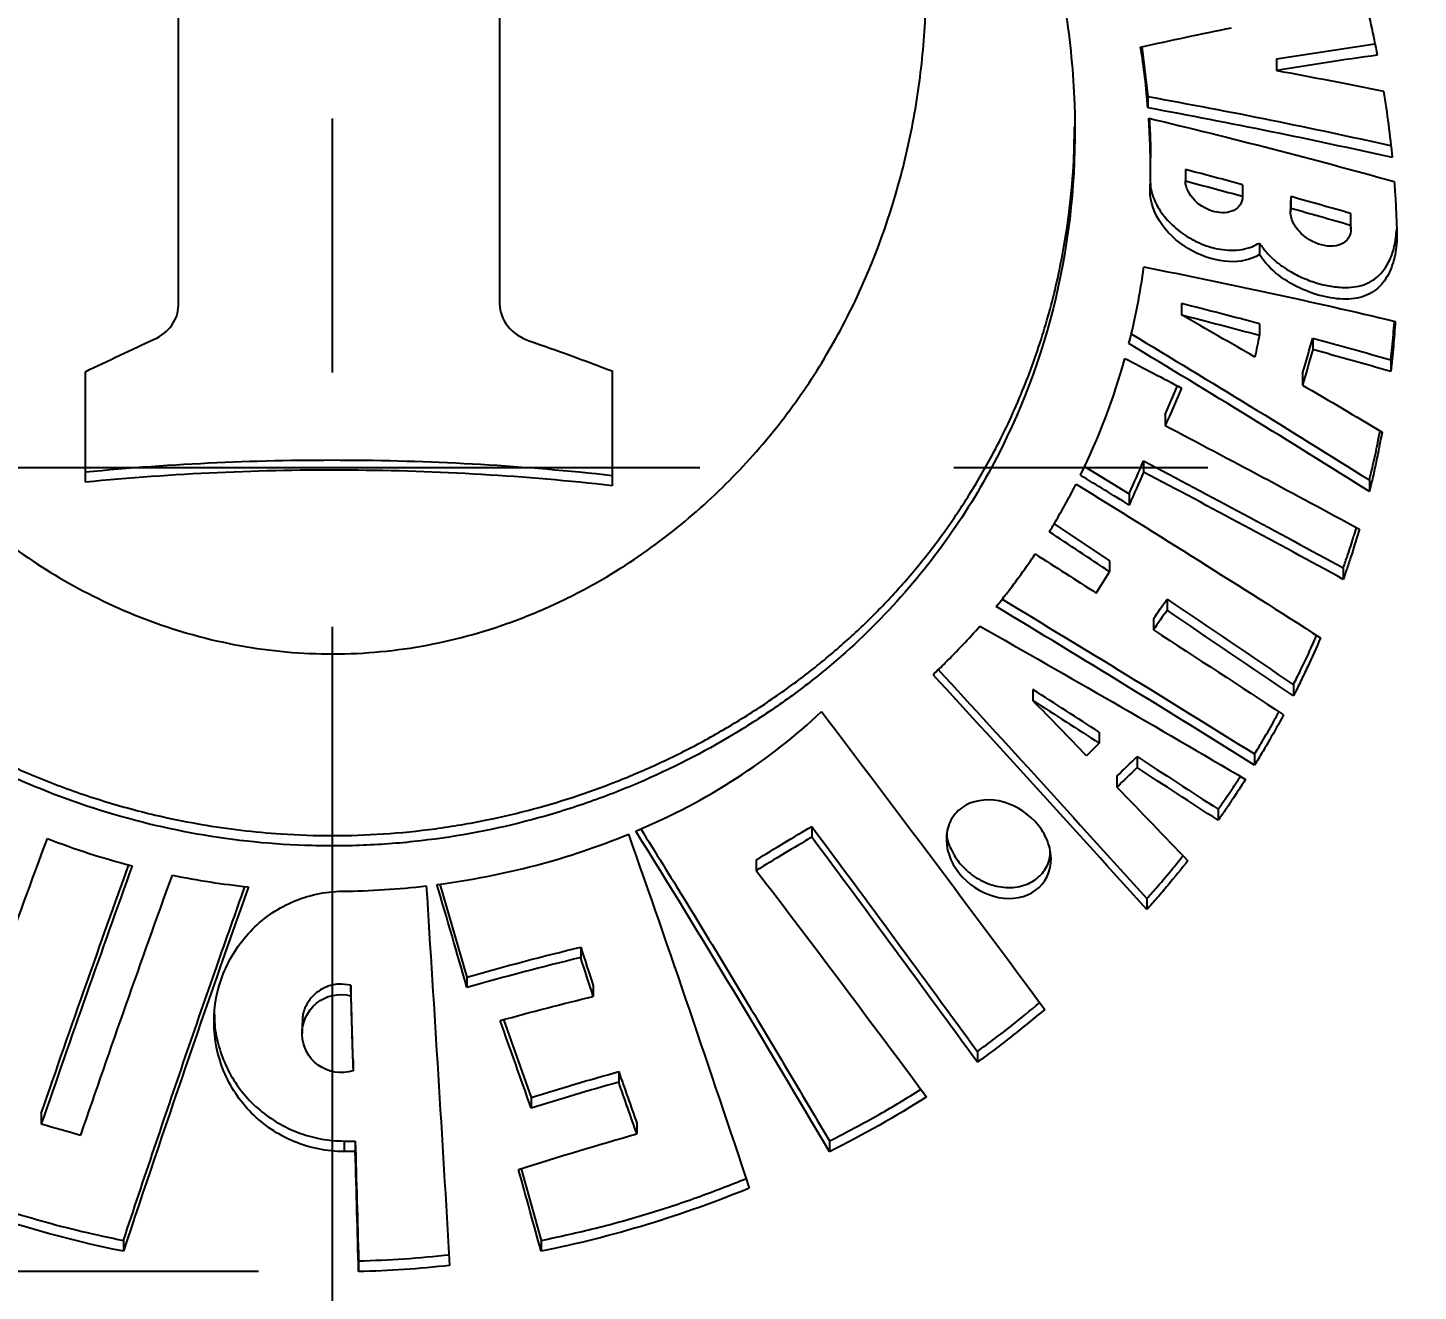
# Model space of a CAD drawing. Header units: millimetres. Extents: x 8 to 586, y 8 to 412.
# Drawn here: x 82.7 to 96.61, y 302.06 to 314.68 of the extents above; entities that cross this region are included whole.
import ezdxf

# ---------------------------------------------------------------- set-up
doc = ezdxf.new("R2010")
doc.units = ezdxf.units.MM
doc.linetypes.add('CENTERX2', pattern=[20.32, 12.7, -2.54, 2.54, -2.54])
for name, color, linetype in [('CENTERLINE', 4, 'CENTERX2'), ('DETAIL', 3, 'Continuous'), ('DIMENSIONS', 2, 'Continuous')]:
    doc.layers.add(name, color=color, linetype=linetype)
doc.layers.add('OUTLINE', color=7, linetype='Continuous', lineweight=25)
doc.styles.add('SLDTEXTSTYLE0', font='TXT', dxfattribs={"width": 0.75})
doc.dimstyles.new('SLDDIMSTYLE6', dxfattribs={"dimtxt": 3.5, "dimasz": 2, "dimexe": 0, "dimexo": 0.0625, "dimgap": 0.875, "dimtad": 1, "dimrnd": 1e-09, "dimzin": 12, "dimdsep": 46, "dimtxsty": 'SLDTEXTSTYLE0', "dimsah": 1, "dimcen": 0.09, "dimadec": 0, "dimazin": 3, "dimtfac": 1, "dimtofl": 0, "dimtmove": 0, "dimatfit": 3, "dimfxl": 0, "dimfrac": 2, "dimtolj": 1, "dimtzin": 12, "dimarcsym": 0})

# ---------------------------------------------------------------- blocks, each defined once
blk = doc.blocks.new('_D_49')
at = {"layer": 'DIMENSIONS'}
for p, q in [((85.013, 302.252), (24.843, 302.252)), ((26.843, 302.252), (26.843, 163.572)), ((50.731, 163.572), (24.843, 163.572))]:
    blk.add_line(p, q, dxfattribs=at)
for points in [[(26.843, 302.252), (26.343, 300.252), (27.343, 300.252)], [(26.843, 163.572), (27.343, 165.572), (26.343, 165.572)]]:
    blk.add_solid(points, dxfattribs=at)
at = {"layer": 'DIMENSIONS', "insert": (22.331, 225.801), "char_height": 3.5, "attachment_point": 1, "rotation": 90, "style": 'SLDTEXTSTYLE0'}
blk.add_mtext('138,68', dxfattribs=at)

msp = doc.modelspace()

# ---------------------------------------------------------------- linework, layer by layer
at = {"layer": 'CENTERLINE'}
for p, q in [((85.74983, 389.97839), (85.74983, 154.93955)), ((36.0848, 310.28953), (136.15575, 310.28953))]:
    msp.add_line(p, q, dxfattribs=at)
at = {"layer": 'DETAIL'}
msp.add_line((85.86856, 303.55799), (85.86856, 303.45204), dxfattribs=at)
at = {"layer": 'OUTLINE'}
for p, q in [((93.84721, 314.49579), (93.90758, 313.99862)), ((95.1935, 314.37546), (96.17519, 314.52646)), ((95.1935, 314.37546), (95.1935, 314.25899)), ((93.90758, 313.99862), (93.90758, 313.8846)), ((93.93263, 313.27345), (93.93263, 313.38694)), ((94.2828, 313.26813), (94.2828, 313.15389)), ((94.85321, 313.11688), (94.85321, 313.00177)), ((95.33329, 312.95912), (95.33329, 312.84345)), ((95.3372, 312.99792), (95.33657, 312.95909)), ((95.3372, 312.99792), (95.3372, 312.88205)), ((95.93402, 312.82969), (95.93402, 312.71286)), ((95.93793, 312.67392), (95.93793, 312.79033)), ((95.02218, 312.53411), (95.02218, 312.41911)), ((94.24431, 311.92869), (94.24431, 311.81534)), ((95.02218, 311.72678), (95.02218, 311.61236)), ((95.55483, 311.58358), (95.55483, 311.46842)), ((96.33666, 311.36612), (96.33666, 311.24981)), ((95.45459, 311.22841), (95.45459, 311.1137)), ((94.08044, 310.82134), (94.20419, 311.10482)), ((94.08044, 310.82134), (94.08044, 310.70895)), ((93.27255, 310.29936), (93.71906, 310.02617)), ((93.86411, 310.35626), (93.86411, 310.24446)), ((96.1223, 310.16526), (96.1223, 310.05042)), ((93.71906, 310.02617), (93.71906, 309.91477)), ((92.96861, 309.72684), (93.52331, 309.35851)), ((93.52331, 309.35851), (93.52331, 309.24775)), ((95.86085, 309.28583), (95.86085, 309.17217)), ((94.09834, 308.97364), (94.09834, 308.86247)), ((93.96171, 308.77757), (93.96171, 308.66668)), ((92.75717, 308.06976), (92.75717, 307.96044)), ((95.36194, 308.11856), (95.36194, 308.00651)), ((93.42006, 307.64455), (93.42006, 307.53483)), ((93.79788, 307.40074), (93.79788, 307.2908)), ((94.97433, 307.42657), (94.97433, 307.31546)), ((93.59754, 307.2041), (93.59754, 307.09444)), ((94.60901, 306.87403), (94.60901, 306.76363)), ((90.54497, 306.70169), (90.54497, 306.59435)), ((89.98972, 306.36773), (89.98972, 306.26136)), ((86.8257, 306.12602), (87.09654, 305.19672)), ((93.8965, 305.98072), (93.8965, 305.87137)), ((88.23393, 305.49643), (88.23393, 305.3916)), ((85.93547, 305.11427), (85.93547, 305.00992)), ((87.09654, 305.19672), (87.09654, 305.09223)), ((88.35971, 305.10877), (88.35971, 305.00358)), ((85.44743, 304.7368), (85.44743, 304.63215)), ((87.46217, 304.77116), (87.73901, 303.99284)), ((92.2019, 304.45361), (92.2019, 304.34545)), ((85.957, 304.36462), (85.957, 304.25954)), ((88.61416, 304.25178), (88.61416, 304.14581)), ((87.73901, 303.99284), (87.73901, 303.88703)), ((82.83957, 303.83477), (82.83957, 303.72844)), ((88.79557, 303.73541), (88.79557, 303.62893)), ((85.97985, 303.55745), (85.97985, 303.45151)), ((90.72107, 303.55835), (90.72107, 303.45044)), ((87.63948, 303.28092), (87.83826, 302.56363)), ((83.6614, 302.56363), (83.6614, 302.45634)), ((87.83826, 302.56363), (87.83826, 302.45634)), ((86.01315, 302.35965), (86.01315, 302.25225))]:
    msp.add_line(p, q, dxfattribs=at)
for points, knots in [([(84.2107, 311.90843), (84.2107, 313.15167), (84.2107, 314.33632), (84.2107, 316.5896), (84.2107, 317.65935), (84.2107, 318.66902)], [0, 0, 0, 0, 0.5, 0.5, 1, 1, 1, 1]), ([(92.10708, 317.65626), (92.44599, 317.05273), (92.69767, 316.43462), (92.96216, 315.4956), (93.03128, 315.17987), (93.13087, 314.54696), (93.16077, 314.2338), (93.1938, 313.30358), (93.14112, 312.69578), (92.8801, 311.50024), (92.67616, 310.93227), (92.25616, 310.12116), (92.09692, 309.8577), (91.73616, 309.3454), (91.53425, 309.09672), (91.09541, 308.62905), (90.85737, 308.40827), (90.46994, 308.0989), (90.33568, 307.99922), (90.05571, 307.80504), (89.90949, 307.71056), (89.45954, 307.44106), (89.14319, 307.27874), (88.64205, 307.06465), (88.47055, 306.99821), (88.11805, 306.87608), (87.93647, 306.8203), (87.38868, 306.67378), (87.01595, 306.60232), (86.44527, 306.53647), (86.2531, 306.52144), (85.86472, 306.50588), (85.66821, 306.50546), (85.08679, 306.52622), (84.70521, 306.56895), (83.95368, 306.70926), (83.58212, 306.80798), (82.87882, 307.04899), (82.54329, 307.19171), (81.90227, 307.51681), (81.60066, 307.69749), (81.04109, 308.08339), (80.78136, 308.28909), (80.29713, 308.7347), (80.07693, 308.96966), (79.67762, 309.45841), (79.4981, 309.71262), (79.17658, 310.23971), (79.03421, 310.51352), (78.66496, 311.35737), (78.499, 311.93886), (78.36086, 312.84256), (78.33353, 313.15068), (78.31759, 313.77031), (78.32879, 314.08092), (78.41893, 315.01559), (78.55345, 315.64266), (78.98861, 316.90238), (79.2831, 317.51736), (79.66383, 318.10583)], [0, 0, 0, 0, 0.0625, 0.0625, 0.09375, 0.09375, 0.125, 0.125, 0.1875, 0.1875, 0.25, 0.25, 0.28125, 0.28125, 0.3125, 0.3125, 0.34375, 0.34375, 0.359375, 0.359375, 0.375, 0.375, 0.40625, 0.40625, 0.421875, 0.421875, 0.4375, 0.4375, 0.46875, 0.46875, 0.484375, 0.484375, 0.5, 0.5, 0.53125, 0.53125, 0.5625, 0.5625, 0.59375, 0.59375, 0.625, 0.625, 0.65625, 0.65625, 0.6875, 0.6875, 0.71875, 0.71875, 0.75, 0.75, 0.8125, 0.8125, 0.84375, 0.84375, 0.875, 0.875, 0.9375, 0.9375, 1, 1, 1, 1]), ([(80.31596, 318.03256), (80.13472, 317.54587), (80.00623, 317.05541), (79.83963, 316.07295), (79.80168, 315.58073), (79.81187, 314.8416), (79.82669, 314.59455), (79.87873, 314.10787), (79.91592, 313.86732), (80.0612, 313.15397), (80.20251, 312.6893), (80.58573, 311.78337), (80.8302, 311.33932), (81.27644, 310.72155), (81.43882, 310.52244), (81.79577, 310.13521), (81.99179, 309.94644), (82.41382, 309.59183), (82.6396, 309.42578), (83.12571, 309.12085), (83.389, 308.98076), (83.94159, 308.74319), (84.2302, 308.6454), (84.68431, 308.5357), (84.84015, 308.50526), (85.15152, 308.45918), (85.46394, 308.42739), (85.77846, 308.42426), (86.09405, 308.43574), (86.25346, 308.44894), (86.72454, 308.50993), (87.02776, 308.57828), (87.46801, 308.71737), (87.61301, 308.77019), (87.89292, 308.88529), (88.02829, 308.94764), (88.42196, 309.14747), (88.66793, 309.29765), (89.13134, 309.62643), (89.3459, 309.80323), (89.73951, 310.17065), (89.91991, 310.36229), (90.25243, 310.7591), (90.40517, 310.96523), (90.6822, 311.38988), (90.80604, 311.60684), (91.1388, 312.26988), (91.30943, 312.72794), (91.49756, 313.43685), (91.54895, 313.67776), (91.62821, 314.16131), (91.65621, 314.40408), (91.70664, 315.13536), (91.69585, 315.62687), (91.58285, 316.61767), (91.48013, 317.11702), (91.32805, 317.60859)], [0, 0, 0, 0, 0.0625, 0.0625, 0.125, 0.125, 0.15625, 0.15625, 0.1875, 0.1875, 0.25, 0.25, 0.3125, 0.3125, 0.34375, 0.34375, 0.375, 0.375, 0.40625, 0.40625, 0.4375, 0.4375, 0.46875, 0.46875, 0.484375, 0.484375, 0.5, 0.515625, 0.515625, 0.53125, 0.53125, 0.5625, 0.5625, 0.578125, 0.578125, 0.59375, 0.59375, 0.625, 0.625, 0.65625, 0.65625, 0.6875, 0.6875, 0.71875, 0.71875, 0.75, 0.75, 0.8125, 0.8125, 0.84375, 0.84375, 0.875, 0.875, 0.9375, 0.9375, 1, 1, 1, 1]), ([(93.90758, 313.99862), (94.31979, 313.92183), (95.13928, 313.76918), (95.93747, 313.59546), (96.33417, 313.50911)], [0, 0, 0, 0, 0.50300639, 1, 1, 1, 1]), ([(78.32397, 313.76669), (78.32369, 313.75654), (78.31892, 313.58959), (78.33671, 313.26963), (78.38051, 312.79723), (78.46015, 312.32077), (78.57387, 311.84136), (78.72261, 311.36658), (78.90751, 310.89795), (79.12996, 310.43735), (79.40156, 309.9683), (79.72943, 309.49589), (80.07981, 309.07582), (80.42133, 308.72529), (80.74001, 308.43677), (81.09828, 308.15084), (81.50058, 307.86971), (81.9548, 307.5951), (82.44264, 307.34457), (82.95846, 307.12427), (83.49464, 306.9399), (83.99009, 306.80851), (84.43981, 306.71922), (84.83753, 306.66131), (85.27448, 306.62066), (85.74957, 306.60503), (86.26523, 306.62197), (86.78228, 306.67416), (87.28476, 306.75924), (87.76433, 306.87291), (88.22314, 307.01166), (88.66978, 307.17726), (89.11065, 307.37177), (89.53891, 307.59317), (89.95473, 307.84203), (90.34787, 308.11119), (90.71214, 308.3956), (91.04647, 308.6941), (91.35206, 309.00465), (91.63641, 309.33277), (91.89858, 309.67745), (92.13801, 310.03767), (92.38694, 310.46884), (92.62944, 310.97627), (92.84866, 311.56846), (93.01442, 312.1813), (93.11523, 312.76257), (93.16654, 313.26852), (93.17142, 313.56491), (93.17359, 313.69631)], [0, 0, 0, 0, 0.00142619, 0.02347408, 0.04550776, 0.06913642, 0.09278265, 0.11641049, 0.14074438, 0.16509884, 0.18942986, 0.21747907, 0.24552568, 0.26471197, 0.28391289, 0.30309599, 0.32513095, 0.34716365, 0.36978659, 0.39240679, 0.4144787, 0.43654837, 0.45182438, 0.46711749, 0.48239241, 0.50165311, 0.5209138, 0.54078655, 0.56066012, 0.57916778, 0.59767649, 0.61664304, 0.63561095, 0.65573289, 0.6758565, 0.69640321, 0.71695216, 0.73661853, 0.75630256, 0.77597184, 0.79620283, 0.81644909, 0.83668217, 0.8667101, 0.89673959, 0.92740557, 0.95807212, 0.98141287, 1, 1, 1, 1]), ([(93.92945, 313.05686), (93.93298, 313.17648), (93.93357, 313.29667), (93.93123, 313.4173), (93.93005, 313.47771), (93.92814, 313.53824), (93.92549, 313.59887), (93.92284, 313.65953), (93.91944, 313.7203), (93.91531, 313.78116)], [0, 0, 0, 0, 0.000449270436, 0.000449270436, 0.000449270436, 0.000674211254, 0.000674211254, 0.000674211254, 0.000899247212, 0.000899247212, 0.000899247212, 0.000899247212]), ([(93.92035, 313.77991), (93.92492, 313.69704), (93.93218, 313.56555), (93.93225, 313.43516), (93.93228, 313.38694)], [0, 0, 0, 0, 0.63023037, 1, 1, 1, 1]), ([(93.93022, 313.15828), (93.93083, 313.13671), (93.93217, 313.08952), (93.95111, 313.01323), (93.98358, 312.93302), (94.02877, 312.85449), (94.08525, 312.77995), (94.15273, 312.70908), (94.23003, 312.64431), (94.31844, 312.58507), (94.41464, 312.53532), (94.52006, 312.4954), (94.62915, 312.46949), (94.74135, 312.45896), (94.84947, 312.46698), (94.94569, 312.49147), (94.99828, 312.52079), (95.02218, 312.53411)], [0, 0, 0, 0, 0.04896783, 0.10709296, 0.16519205, 0.2233053, 0.28210888, 0.3409354, 0.40442959, 0.46794996, 0.53853658, 0.60914614, 0.68723273, 0.76532695, 0.84817359, 0.9309942, 1, 1, 1, 1]), ([(94.85321, 313.00177), (94.85321, 312.93718), (94.81849, 312.88677), (94.71456, 312.83337), (94.64534, 312.82906), (94.50479, 312.86361), (94.43146, 312.90341), (94.31965, 313.01549), (94.2828, 313.08904), (94.2828, 313.15389)], [0, 0, 0, 0, 0.25, 0.25, 0.5, 0.5, 0.75, 0.75, 1, 1, 1, 1]), ([(96.37052, 313.14825), (96.37411, 313.10047), (96.37737, 313.05275), (96.38029, 313.00508), (96.38469, 312.93356), (96.38834, 312.86217), (96.39124, 312.79091), (96.39416, 312.71964), (96.39633, 312.6485), (96.39776, 312.5775)], [0, 0, 0, 0, 0.000177953418, 0.000177953418, 0.000177953418, 0.000444969993, 0.000444969993, 0.000444969993, 0.000712069902, 0.000712069902, 0.000712069902, 0.000712069902]), ([(95.02218, 312.41911), (94.85386, 312.31167), (94.59035, 312.32678), (94.23681, 312.51625), (94.12763, 312.60712), (93.97088, 312.82249), (93.92619, 312.94633), (93.92945, 313.05686)], [0, 0, 0, 0, 0.5, 0.5, 0.75, 0.75, 1, 1, 1, 1]), ([(95.93402, 312.71286), (95.94916, 312.63383), (95.91779, 312.56814), (95.80405, 312.49856), (95.72471, 312.49299), (95.56248, 312.5353), (95.47695, 312.58509), (95.38536, 312.68866), (95.36089, 312.72834), (95.33312, 312.80768), (95.32977, 312.84738), (95.3372, 312.88205)], [0, 0, 0, 0, 0.25, 0.25, 0.5, 0.5, 0.75, 0.75, 0.875, 0.875, 1, 1, 1, 1]), ([(95.93575, 312.79057), (95.93653, 312.79413), (95.93913, 312.80605), (95.93612, 312.81994), (95.93402, 312.82969)], [0, 0, 0, 0, 0.29808406, 1, 1, 1, 1]), ([(95.02218, 312.53411), (95.0427, 312.50483), (95.08377, 312.44622), (95.162, 312.36883), (95.24732, 312.30128), (95.3536, 312.23365), (95.48105, 312.17167), (95.62793, 312.12198), (95.77418, 312.09269), (95.90578, 312.08636), (96.01889, 312.10057), (96.11237, 312.13178), (96.19131, 312.18249), (96.26625, 312.25799), (96.32863, 312.36283), (96.37903, 312.50556), (96.38948, 312.61596), (96.39524, 312.67687)], [0, 0, 0, 0, 0.04853306, 0.0971409, 0.14514134, 0.19319053, 0.26653105, 0.33994344, 0.41473816, 0.48947531, 0.54786395, 0.60618053, 0.66453308, 0.72295307, 0.80860029, 0.89440274, 1, 1, 1, 1]), ([(96.39776, 312.5775), (96.39488, 312.50285), (96.38454, 312.43188), (96.34842, 312.29748), (96.32221, 312.23365), (96.25059, 312.12218), (96.20402, 312.07332), (96.08924, 312.00324), (96.01909, 311.98256), (95.79271, 311.96277), (95.61988, 311.99824), (95.37254, 312.1072), (95.2916, 312.15319), (95.14018, 312.2701), (95.07198, 312.34013), (95.02218, 312.41911)], [0, 0, 0, 0, 0.125, 0.125, 0.25, 0.25, 0.375, 0.375, 0.5, 0.5, 0.75, 0.75, 0.875, 0.875, 1, 1, 1, 1]), ([(83.96975, 311.57159), (84.04106, 311.60404), (84.10205, 311.65321), (84.18711, 311.77141), (84.2107, 311.8403), (84.2107, 311.90843)], [0, 0, 0, 0, 0.5, 0.5, 1, 1, 1, 1]), ([(87.42262, 311.92512), (87.42262, 311.84739), (87.45183, 311.76961), (87.55812, 311.63775), (87.63328, 311.58621), (87.7181, 311.55693)], [0, 0, 0, 0, 0.5, 0.5, 1, 1, 1, 1]), ([(93.73889, 311.62691), (94.13488, 311.38779), (94.93445, 310.90497), (95.72386, 310.41338), (96.1223, 310.16526)], [0, 0, 0, 0, 0.49525909, 1, 1, 1, 1]), ([(96.33666, 311.36612), (96.34546, 311.44942), (96.35865, 311.57439), (96.36946, 311.70358), (96.37257, 311.74924), (96.37281, 311.75288)], [0, 0, 0, 0, 0.64782317, 0.97185854, 1, 1, 1, 1]), ([(96.38069, 311.7511), (96.37547, 311.66711), (96.3692, 311.58333), (96.36186, 311.4998), (96.35819, 311.45802), (96.35426, 311.41629), (96.35006, 311.37463), (96.34586, 311.33296), (96.34139, 311.29135), (96.33666, 311.24981)], [0, 0, 0, 0, 0.000321366068, 0.000321366068, 0.000321366068, 0.000482104438, 0.000482104438, 0.000482104438, 0.000642859743, 0.000642859743, 0.000642859743, 0.000642859743]), ([(96.1223, 310.16526), (96.13411, 310.21451), (96.16363, 310.33767), (96.19937, 310.50134), (96.22091, 310.61632), (96.22844, 310.6565)], [0, 0, 0, 0, 0.3024455, 0.75626453, 1, 1, 1, 1]), ([(96.24827, 310.64478), (96.23043, 310.54499), (96.21102, 310.44557), (96.19003, 310.34653), (96.17953, 310.29699), (96.16864, 310.24754), (96.15735, 310.19819), (96.14606, 310.14884), (96.13438, 310.09958), (96.1223, 310.05042)], [0, 0, 0, 0, 0.000391827866, 0.000391827866, 0.000391827866, 0.000587839895, 0.000587839895, 0.000587839895, 0.000783882152, 0.000783882152, 0.000783882152, 0.000783882152]), ([(83.28021, 310.24602), (84.15577, 310.33101), (85.03325, 310.37022), (86.35229, 310.36188), (86.79244, 310.34786), (87.6737, 310.29686), (88.11481, 310.25979), (88.55034, 310.21169)], [0, 0, 0, 0, 0.5, 0.5, 0.75, 0.75, 1, 1, 1, 1]), ([(88.55034, 310.10812), (87.67993, 310.20574), (86.80492, 310.25726), (85.48562, 310.2664), (85.04471, 310.25804), (84.16058, 310.21794), (83.71784, 310.18612), (83.28021, 310.14298)], [0, 0, 0, 0, 0.5, 0.5, 0.75, 0.75, 1, 1, 1, 1]), ([(92.92124, 309.64797), (92.94518, 309.68695), (92.9687, 309.72611), (92.9918, 309.76544), (93.02646, 309.82449), (93.06018, 309.88394), (93.09293, 309.94378), (93.12571, 310.00365), (93.15754, 310.06393), (93.1884, 310.12457)], [0, 0, 0, 0, 0.000172496859, 0.000172496859, 0.000172496859, 0.000431399265, 0.000431399265, 0.000431399265, 0.000690452807, 0.000690452807, 0.000690452807, 0.000690452807]), ([(95.86085, 309.28583), (95.87523, 309.32744), (95.91118, 309.43148), (95.95513, 309.56615), (95.98296, 309.65965), (95.99199, 309.68999)], [0, 0, 0, 0, 0.31044143, 0.77622253, 1, 1, 1, 1]), ([(96.02159, 309.67407), (95.99718, 309.58983), (95.97158, 309.50588), (95.9448, 309.42225), (95.9314, 309.38042), (95.91771, 309.33866), (95.90372, 309.29698), (95.88972, 309.2553), (95.87543, 309.21369), (95.86085, 309.17217)], [0, 0, 0, 0, 0.000339487535, 0.000339487535, 0.000339487535, 0.000509296213, 0.000509296213, 0.000509296213, 0.000679125014, 0.000679125014, 0.000679125014, 0.000679125014]), ([(92.39018, 308.8998), (92.42488, 308.94244), (92.45901, 308.98539), (92.49255, 309.02864), (92.54291, 309.09357), (92.59196, 309.15918), (92.6397, 309.22543), (92.68748, 309.29173), (92.73395, 309.35868), (92.7791, 309.42624)], [0, 0, 0, 0, 0.000202802729, 0.000202802729, 0.000202802729, 0.000507285398, 0.000507285398, 0.000507285398, 0.000812034281, 0.000812034281, 0.000812034281, 0.000812034281]), ([(92.44881, 308.97359), (92.86194, 308.72367), (93.7079, 308.21192), (94.54569, 307.69238), (94.97433, 307.42657)], [0, 0, 0, 0, 0.48836507, 1, 1, 1, 1]), ([(91.75762, 308.21889), (91.79893, 308.25795), (91.83968, 308.29739), (91.87984, 308.3372), (91.94015, 308.39697), (91.99917, 308.45757), (92.05687, 308.51895), (92.11463, 308.58039), (92.17109, 308.64262), (92.22622, 308.7056)], [0, 0, 0, 0, 0.000203957427, 0.000203957427, 0.000203957427, 0.000510209513, 0.000510209513, 0.000510209513, 0.000816762476, 0.000816762476, 0.000816762476, 0.000816762476]), ([(95.36194, 308.11856), (95.386, 308.16657), (95.44616, 308.28663), (95.52412, 308.45097), (95.57529, 308.56807), (95.59445, 308.61193)], [0, 0, 0, 0, 0.29419974, 0.73567539, 1, 1, 1, 1]), ([(95.63339, 308.58724), (95.59162, 308.48949), (95.54812, 308.39223), (95.5029, 308.29547), (95.48028, 308.24706), (95.45722, 308.19877), (95.43373, 308.15062), (95.41023, 308.10245), (95.3863, 308.05442), (95.36194, 308.00651)], [0, 0, 0, 0, 0.000407337663, 0.000407337663, 0.000407337663, 0.000611126988, 0.000611126988, 0.000611126988, 0.000814954063, 0.000814954063, 0.000814954063, 0.000814954063]), ([(91.81033, 308.26992), (92.15043, 307.89951), (92.84828, 307.13945), (93.54125, 306.37343), (93.8965, 305.98072)], [0, 0, 0, 0, 0.48734343, 1, 1, 1, 1]), ([(88.78535, 306.65476), (89.14746, 306.80809), (89.4823, 306.98508), (90.1011, 307.38369), (90.38495, 307.60444), (90.6425, 307.85145)], [0, 0, 0, 0, 0.5, 0.5, 1, 1, 1, 1]), ([(94.97433, 307.42657), (94.99955, 307.46807), (95.06262, 307.57184), (95.14417, 307.71194), (95.19836, 307.8112), (95.21796, 307.84712)], [0, 0, 0, 0, 0.2983932, 0.74613556, 1, 1, 1, 1]), ([(95.26322, 307.8176), (95.21786, 307.73304), (95.17111, 307.64892), (95.12298, 307.56525), (95.0989, 307.52339), (95.07447, 307.48165), (95.0497, 307.44002), (95.02492, 307.39838), (94.9998, 307.35686), (94.97433, 307.31546)], [0, 0, 0, 0, 0.0003624595, 0.0003624595, 0.0003624595, 0.000543780707, 0.000543780707, 0.000543780707, 0.00072513062, 0.00072513062, 0.00072513062, 0.00072513062]), ([(94.60901, 306.87403), (94.63276, 306.90778), (94.69213, 306.99217), (94.76662, 307.10156), (94.81594, 307.17771), (94.83191, 307.20237)], [0, 0, 0, 0, 0.3106491, 0.77674236, 1, 1, 1, 1]), ([(94.88429, 307.17187), (94.84037, 307.10314), (94.79548, 307.03476), (94.74961, 306.96673), (94.72667, 306.9327), (94.70348, 306.89876), (94.68005, 306.86491), (94.65661, 306.83106), (94.63293, 306.7973), (94.60901, 306.76363)], [0, 0, 0, 0, 0.000303104492, 0.000303104492, 0.000303104492, 0.000454714408, 0.000454714408, 0.000454714408, 0.000606342402, 0.000606342402, 0.000606342402, 0.000606342402]), ([(92.41457, 306.9566), (92.54832, 306.93047), (92.67707, 306.85855), (92.82366, 306.70275), (92.86363, 306.64398), (92.92028, 306.51776), (92.9363, 306.4511), (92.94109, 306.25663), (92.88292, 306.13607), (92.68407, 305.99199), (92.54758, 305.96827), (92.28105, 306.01822), (92.14968, 306.09139), (91.95676, 306.29794), (91.8943, 306.43473), (91.88969, 306.63011), (91.90264, 306.69396), (91.95611, 306.80554), (91.99641, 306.85321), (92.14604, 306.96066), (92.28082, 306.98273), (92.41457, 306.9566)], [0, 0, 0, 0, 0.125, 0.125, 0.1875, 0.1875, 0.25, 0.25, 0.375, 0.375, 0.5, 0.5, 0.625, 0.625, 0.75, 0.75, 0.8125, 0.8125, 0.875, 0.875, 1, 1, 1, 1]), ([(88.83545, 306.67843), (88.98191, 306.44252), (89.29156, 305.94377), (89.76014, 305.17258), (90.24256, 304.36869), (90.56156, 303.82846), (90.72107, 303.55835)], [0, 0, 0, 0, 0.229995098, 0.486263612, 0.743128866, 1, 1, 1, 1]), ([(90.54497, 306.70169), (90.82282, 306.32928), (91.09933, 305.95507), (91.65154, 305.20558), (91.92701, 304.82997), (92.2019, 304.45361)], [0, 0, 0, 0, 0.5, 0.5, 1, 1, 1, 1]), ([(91.89487, 306.63234), (91.89478, 306.63056), (91.89227, 306.57844), (91.93562, 306.46863), (92.00944, 306.34654), (92.09465, 306.25942), (92.16987, 306.20064), (92.25442, 306.15201), (92.34536, 306.11615), (92.44047, 306.0947), (92.53454, 306.08936), (92.62582, 306.10034), (92.70807, 306.12664), (92.78105, 306.16752), (92.84025, 306.2191), (92.88589, 306.28117), (92.92343, 306.35556), (92.92812, 306.41596), (92.93074, 306.44963)], [0, 0, 0, 0, 0.00363493, 0.10685887, 0.21581545, 0.27353243, 0.33275111, 0.39369442, 0.45633064, 0.51849766, 0.58254705, 0.64321875, 0.70586257, 0.76302687, 0.82208656, 0.87549434, 0.93060064, 1, 1, 1, 1]), ([(93.8965, 305.98072), (93.93194, 306.02082), (94.02055, 306.12108), (94.14155, 306.2638), (94.22452, 306.36752), (94.25802, 306.4094)], [0, 0, 0, 0, 0.284335, 0.711034815, 1, 1, 1, 1]), ([(94.30628, 306.35935), (94.24113, 306.2767), (94.17441, 306.19468), (94.10615, 306.11338), (94.07199, 306.07269), (94.03744, 306.03218), (94.00251, 305.99185), (93.96756, 305.95151), (93.93223, 305.91135), (93.8965, 305.87137)], [0, 0, 0, 0, 0.000381279176, 0.000381279176, 0.000381279176, 0.000572048749, 0.000572048749, 0.000572048749, 0.000762859377, 0.000762859377, 0.000762859377, 0.000762859377]), ([(82.83957, 303.83477), (82.98963, 304.26777), (83.27898, 305.10262), (83.57334, 305.92284), (83.71503, 306.31765)], [0, 0, 0, 0, 0.51864829, 1, 1, 1, 1]), ([(89.98972, 306.26136), (90.27653, 305.88794), (90.56121, 305.51195), (91.12833, 304.75726), (91.41117, 304.37905), (91.69342, 304.00013)], [0, 0, 0, 0, 0.5, 0.5, 1, 1, 1, 1]), ([(83.6614, 302.56363), (83.76371, 302.87036), (83.96834, 303.48382), (84.27949, 304.39692), (84.58188, 305.27134), (84.78199, 305.83643), (84.87621, 306.1025)], [0, 0, 0, 0, 0.256621091, 0.513238009, 0.770805989, 1, 1, 1, 1]), ([(85.86856, 303.45204), (85.78143, 303.45233), (85.69584, 303.46118), (85.52761, 303.49522), (85.44406, 303.52086), (85.20651, 303.62028), (85.06213, 303.7179), (84.82437, 303.95692), (84.72921, 304.10031), (84.60192, 304.40772), (84.56843, 304.57454), (84.56653, 304.90667), (84.59778, 305.07345), (84.72134, 305.38527), (84.81274, 305.52913), (85.04812, 305.77606), (85.18862, 305.8757), (85.50481, 306.01526), (85.6745, 306.05256), (85.84879, 306.05458)], [0, 0, 0, 0, 0.0625, 0.0625, 0.125, 0.125, 0.25, 0.25, 0.375, 0.375, 0.5, 0.5, 0.625, 0.625, 0.75, 0.75, 0.875, 0.875, 1, 1, 1, 1]), ([(85.93547, 305.11427), (85.89355, 305.12119), (85.80972, 305.13503), (85.68407, 305.10306), (85.57477, 305.03537), (85.49403, 304.93451), (85.44976, 304.82947), (85.45227, 304.76129), (85.45317, 304.73672)], [0, 0, 0, 0, 0.17545812, 0.35091693, 0.52692745, 0.70748306, 0.8945914, 1, 1, 1, 1]), ([(85.957, 304.25954), (85.83968, 304.22207), (85.70685, 304.24433), (85.51033, 304.38707), (85.45076, 304.50371), (85.44439, 304.73931), (85.49789, 304.85925), (85.68464, 305.01163), (85.81615, 305.04149), (85.93547, 305.00992)], [0, 0, 0, 0, 0.25, 0.25, 0.5, 0.5, 0.75, 0.75, 1, 1, 1, 1]), ([(84.5727, 304.82471), (84.57234, 304.7905), (84.57119, 304.68185), (84.61126, 304.49928), (84.68994, 304.28783), (84.80792, 304.09171), (84.95551, 303.92168), (85.13175, 303.77868), (85.32554, 303.67007), (85.53574, 303.59581), (85.71819, 303.56241), (85.83053, 303.55911), (85.86856, 303.55799)], [0, 0, 0, 0, 0.05193597, 0.1649881, 0.2813843, 0.39318905, 0.50840131, 0.61734277, 0.72963632, 0.83533441, 0.94424153, 1, 1, 1, 1]), ([(92.2019, 304.45361), (92.26006, 304.4962), (92.37639, 304.58137), (92.58604, 304.74248), (92.73249, 304.86447), (92.82451, 304.94111)], [0, 0, 0, 0, 0.27096732, 0.54193427, 1, 1, 1, 1]), ([(92.87469, 304.87375), (92.7675, 304.78239), (92.65784, 304.6926), (92.54581, 304.60458), (92.48971, 304.5605), (92.43299, 304.51686), (92.37569, 304.47367), (92.31836, 304.43047), (92.26042, 304.38772), (92.2019, 304.34545)], [0, 0, 0, 0, 0.000481651096, 0.000481651096, 0.000481651096, 0.000722816594, 0.000722816594, 0.000722816594, 0.000964090378, 0.000964090378, 0.000964090378, 0.000964090378]), ([(90.72107, 303.55835), (90.80546, 303.60127), (90.97423, 303.6871), (91.28294, 303.85589), (91.49982, 303.98964), (91.63767, 304.07466)], [0, 0, 0, 0, 0.26705564, 0.5341078, 1, 1, 1, 1]), ([(83.6614, 302.45634), (83.09158, 302.56992), (82.53702, 302.72788), (81.47237, 303.11647), (80.96717, 303.34362), (80.48773, 303.6008)], [0, 0, 0, 0, 0.5, 0.5, 1, 1, 1, 1]), ([(80.52454, 303.68996), (80.63664, 303.63151), (80.87329, 303.50811), (81.24814, 303.33368), (81.64547, 303.16456), (82.0443, 303.01241), (82.44307, 302.8767), (82.8415, 302.7574), (83.24732, 302.65099), (83.52337, 302.59275), (83.6614, 302.56363)], [0, 0, 0, 0, 0.11749694, 0.24805419, 0.37834166, 0.50892745, 0.63115952, 0.75339056, 0.87669575, 1, 1, 1, 1]), ([(87.83826, 302.56363), (88.02105, 302.60286), (88.38664, 302.68132), (88.91573, 302.83144), (89.41826, 302.99642), (89.73467, 303.12142), (89.88789, 303.18195)], [0, 0, 0, 0, 0.25815028, 0.51629708, 0.76577857, 1, 1, 1, 1])]:
    msp.add_open_spline(points, degree=3, knots=knots, dxfattribs=at)
for points in [[(87.42262, 317.12207), (87.42262, 315.51686), (87.42262, 313.78522), (87.42262, 311.92512)], [(96.06592, 315.01976), (96.11663, 314.81664), (96.16149, 314.61398), (96.20059, 314.41179)], [(93.83369, 314.49294), (94.13929, 314.56045), (94.44278, 314.62444), (94.74415, 314.68493)], [(93.90758, 313.8846), (93.8911, 314.08662), (93.8665, 314.28939), (93.83369, 314.49294)], [(96.20059, 314.41179), (95.86784, 314.36525), (95.53215, 314.31432), (95.1935, 314.25899)], [(95.1935, 314.25899), (95.55347, 314.19282), (95.91035, 314.12368), (96.26422, 314.05162)], [(96.26422, 314.05162), (96.29978, 313.82926), (96.32829, 313.60796), (96.34983, 313.38761)], [(96.34983, 313.38761), (95.55009, 313.56738), (94.73622, 313.73326), (93.90758, 313.8846)], [(93.91531, 313.78116), (94.74784, 313.58337), (95.56593, 313.37211), (96.37052, 313.14825)], [(94.85321, 313.11688), (94.66376, 313.16795), (94.47362, 313.21838), (94.2828, 313.26813)], [(94.2828, 313.15389), (94.47362, 313.10385), (94.66377, 313.05313), (94.85321, 313.00177)], [(95.93402, 312.82969), (95.73587, 312.88647), (95.53692, 312.94256), (95.3372, 312.99792)], [(95.3372, 312.88205), (95.53693, 312.82637), (95.73587, 312.76996), (95.93402, 312.71286)], [(93.71666, 311.52799), (93.78082, 311.77984), (93.83074, 312.03573), (93.86636, 312.29514)], [(93.86636, 312.29514), (94.71798, 312.12719), (95.55584, 311.9456), (96.38069, 311.7511)], [(95.02218, 311.72678), (94.76405, 311.7952), (94.50474, 311.86252), (94.24431, 311.92869)], [(94.97778, 311.39214), (94.73402, 311.53383), (94.48954, 311.67492), (94.24431, 311.81534)], [(94.24431, 311.81534), (94.50475, 311.74881), (94.76406, 311.68114), (95.02218, 311.61236)], [(83.28021, 311.24743), (83.50903, 311.35843), (83.73887, 311.46651), (83.96975, 311.57159)], [(87.7181, 311.55693), (87.99727, 311.46056), (88.27466, 311.35983), (88.55034, 311.25488)], [(96.1223, 310.05042), (95.32689, 310.54849), (94.52578, 311.04168), (93.71666, 311.52799)], [(95.02218, 311.61236), (95.00739, 311.53915), (94.99259, 311.46574), (94.97778, 311.39214)], [(95.45459, 311.22841), (95.48804, 311.34739), (95.52145, 311.46577), (95.55483, 311.58358)], [(95.55483, 311.58358), (95.81665, 311.51221), (96.07726, 311.43971), (96.33666, 311.36612)], [(93.23253, 310.21285), (93.4172, 310.58909), (93.56544, 310.97908), (93.67725, 311.38022)], [(93.67725, 311.38022), (93.86671, 311.28183), (94.05573, 311.18303), (94.24431, 311.08386)], [(95.55483, 311.46842), (95.52145, 311.35075), (95.48804, 311.23252), (95.45459, 311.1137)], [(96.33666, 311.24981), (96.07727, 311.32378), (95.81666, 311.39667), (95.55483, 311.46842)], [(83.28021, 310.14298), (83.28021, 310.51478), (83.28021, 310.88293), (83.28021, 311.24743)], [(88.55034, 311.25488), (88.55034, 310.87656), (88.55034, 310.49431), (88.55034, 310.10812)], [(94.24431, 311.08386), (94.18976, 310.9597), (94.13513, 310.83474), (94.08044, 310.70895)], [(95.45459, 311.1137), (95.71995, 310.95804), (95.98449, 310.8017), (96.24827, 310.64478)], [(94.08044, 310.70895), (94.73218, 310.36799), (95.37892, 310.02276), (96.02159, 309.67407)], [(93.71906, 310.02617), (93.76747, 310.13686), (93.81582, 310.24688), (93.86411, 310.35626)], [(93.86411, 310.24446), (93.81581, 310.13519), (93.76746, 310.0253), (93.71906, 309.91477)], [(93.86411, 310.35626), (94.5343, 310.00347), (95.19957, 309.6464), (95.86085, 309.28583)], [(95.86085, 309.17217), (95.19958, 309.53335), (94.53431, 309.89105), (93.86411, 310.24446)], [(93.1884, 310.12457), (94.00942, 309.61757), (94.82378, 309.10455), (95.63339, 308.58724)], [(93.71906, 309.91477), (93.55713, 310.01437), (93.39496, 310.11373), (93.23253, 310.21285)], [(93.52331, 309.24775), (93.32296, 309.38148), (93.12228, 309.5149), (92.92124, 309.64797)], [(92.7791, 309.42624), (92.98312, 309.29628), (93.18678, 309.16597), (93.39011, 309.03533)], [(93.39011, 309.03533), (93.43454, 309.10648), (93.47894, 309.17728), (93.52331, 309.24775)], [(94.97433, 307.31546), (94.11821, 307.84856), (93.25743, 308.37726), (92.39018, 308.8998)], [(93.96171, 308.77757), (94.0073, 308.84326), (94.05285, 308.90862), (94.09834, 308.97364)], [(94.09834, 308.86247), (94.05284, 308.79752), (94.0073, 308.73226), (93.96171, 308.66668)], [(94.09834, 308.97364), (94.52085, 308.68982), (94.94197, 308.40471), (95.36194, 308.11856)], [(95.36194, 308.00651), (94.94198, 308.29294), (94.52087, 308.57834), (94.09834, 308.86247)], [(92.22622, 308.7056), (93.11853, 308.20038), (94.00396, 307.68857), (94.88429, 307.17187)], [(93.96171, 308.66668), (94.39696, 308.38493), (94.8307, 308.10181), (95.26322, 307.8176)], [(93.8965, 305.87137), (93.18664, 306.65755), (92.47424, 307.44072), (91.75762, 308.21889)], [(93.42006, 307.64455), (93.19943, 307.78662), (92.97848, 307.92837), (92.75717, 308.06976)], [(93.29352, 307.40848), (93.11494, 307.59271), (92.93617, 307.7767), (92.75717, 307.96044)], [(92.75717, 307.96044), (92.97848, 307.81891), (93.19943, 307.67703), (93.42006, 307.53483)], [(90.6425, 307.85145), (91.3917, 306.86572), (92.13505, 305.8722), (92.87469, 304.87375)], [(93.42006, 307.53483), (93.3779, 307.4929), (93.33573, 307.45078), (93.29352, 307.40848)], [(93.59754, 307.2041), (93.66441, 307.27011), (93.73119, 307.33566), (93.79788, 307.40074)], [(93.79788, 307.40074), (94.06872, 307.22561), (94.33908, 307.05002), (94.60901, 306.87403)], [(93.79788, 307.2908), (93.73118, 307.2258), (93.66439, 307.16035), (93.59754, 307.09444)], [(94.60901, 306.76363), (94.33908, 306.93977), (94.06872, 307.11551), (93.79788, 307.2908)], [(93.59754, 307.09444), (93.8341, 306.84975), (94.07033, 306.60471), (94.30628, 306.35935)], [(86.79688, 306.12135), (87.47215, 306.20914), (88.11047, 306.37737), (88.71214, 306.62424)], [(88.71214, 306.62424), (89.12139, 305.45992), (89.52338, 304.27954), (89.91973, 303.0867)], [(90.72107, 303.45044), (90.08504, 304.53167), (89.44159, 305.60232), (88.78535, 306.65476)], [(89.98972, 306.36773), (90.17547, 306.48245), (90.36056, 306.59381), (90.54497, 306.70169)], [(81.98641, 304.05274), (82.28754, 304.90389), (82.59196, 305.74763), (82.90022, 306.58268)], [(82.90022, 306.58268), (83.17398, 306.47531), (83.45677, 306.38365), (83.74862, 306.30786)], [(90.54497, 306.59435), (90.36021, 306.48663), (90.17512, 306.37559), (89.98972, 306.26136)], [(92.2019, 304.34545), (91.65216, 305.09828), (91.10052, 305.84875), (90.54497, 306.59435)], [(83.74862, 306.30786), (83.44153, 305.45705), (83.13871, 304.59682), (82.83957, 303.72844)], [(83.23392, 303.61617), (83.53528, 304.49139), (83.84053, 305.35807), (84.15026, 306.2149)], [(84.15026, 306.2149), (84.40066, 306.16388), (84.65428, 306.12488), (84.91114, 306.09799)], [(84.91114, 306.09799), (84.4857, 304.90232), (84.06968, 303.68727), (83.6614, 302.45634)], [(85.84879, 306.05458), (86.13075, 306.05786), (86.41109, 306.07574), (86.68981, 306.10817)], [(86.68981, 306.10817), (86.76946, 304.86005), (86.84742, 303.59528), (86.92373, 302.31433)], [(87.09654, 305.09223), (86.99719, 305.43688), (86.8973, 305.77994), (86.79688, 306.12135)], [(87.09654, 305.19672), (87.47618, 305.30429), (87.85532, 305.40432), (88.23393, 305.49643)], [(88.23393, 305.3916), (87.85534, 305.29969), (87.4762, 305.19977), (87.09654, 305.09223)], [(88.23393, 305.49643), (88.27592, 305.36745), (88.31785, 305.23822), (88.35971, 305.10877)], [(88.35971, 305.00358), (88.31787, 305.13312), (88.27594, 305.26246), (88.23393, 305.3916)], [(85.957, 304.36462), (85.94984, 304.61538), (85.94267, 304.86526), (85.93547, 305.11427)], [(85.93547, 305.00992), (85.94268, 304.76048), (85.94985, 304.51035), (85.957, 304.25954)], [(87.4281, 304.76205), (87.73906, 304.84774), (88.0496, 304.92832), (88.35971, 305.00358)], [(87.73901, 303.88703), (87.63588, 304.17969), (87.53225, 304.47137), (87.4281, 304.76205)], [(87.73901, 303.99284), (88.031, 304.08361), (88.32272, 304.16999), (88.61416, 304.25178)], [(88.61416, 304.25178), (88.67477, 304.08), (88.73524, 303.90787), (88.79557, 303.73541)], [(88.61416, 304.14581), (88.32273, 304.06412), (88.03101, 303.97779), (87.73901, 303.88703)], [(88.79557, 303.62893), (88.73526, 303.8015), (88.67479, 303.9738), (88.61416, 304.14581)], [(91.69342, 304.00013), (91.38325, 303.80238), (91.05891, 303.61905), (90.72107, 303.45044)], [(82.83957, 303.72844), (82.97093, 303.69194), (83.10241, 303.6545), (83.23392, 303.61617)], [(85.86856, 303.55799), (85.90566, 303.55787), (85.94275, 303.55769), (85.97985, 303.55745)], [(85.97985, 303.55745), (85.99102, 303.1599), (86.00212, 302.76063), (86.01315, 302.35965)], [(87.61234, 303.27247), (88.0071, 303.39922), (88.40152, 303.51821), (88.79557, 303.62893)], [(85.97985, 303.45151), (85.94275, 303.45174), (85.90566, 303.45192), (85.86856, 303.45204)], [(86.01315, 302.25225), (86.00213, 302.65329), (85.99103, 303.05305), (85.97985, 303.45151)], [(87.83826, 302.45634), (87.76331, 302.72899), (87.68801, 303.00105), (87.61234, 303.27247)], [(89.91973, 303.0867), (89.26041, 302.81645), (88.56153, 302.6005), (87.83826, 302.45634)], [(86.01315, 302.35965), (86.31776, 302.36724), (86.62175, 302.38804), (86.92373, 302.42169)], [(86.92373, 302.31433), (86.62175, 302.28067), (86.31776, 302.25986), (86.01315, 302.25225)]]:
    msp.add_open_spline(points, degree=3, dxfattribs=at)

# ---------------------------------------------------------------- dimensions: what is measured, and where the dimension line sits
at = {"layer": 'DIMENSIONS'}
dim = msp.add_linear_dim(base=(26.84317, 163.57238), p1=(86.01315, 302.25225), p2=(51.73101, 163.57238), angle=90, dimstyle='SLDDIMSTYLE6', dxfattribs=at)
dim.commit()
dim.dimension.update_dxf_attribs({"geometry": '_D_49', "text_midpoint": (26.84317, 232.91232), "dimtype": 160})

doc.saveas('drawing.dxf')
